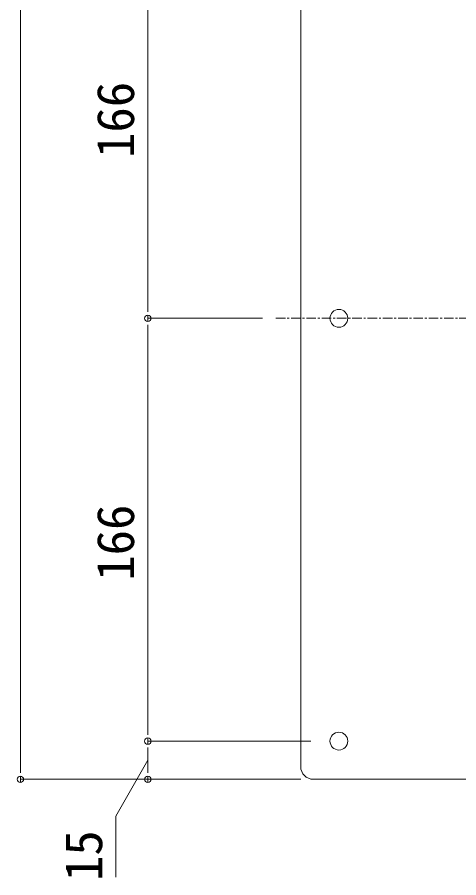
# Model space of a CAD drawing. Units: millimetres, scale not verified. Extents: x -1380 to 1380, y -955 to 955.
# Drawn here: x -742.7 to -569.4, y 5.5 to 343.4 of the extents above; entities that cross this region are included whole.
import ezdxf
from ezdxf.enums import TextEntityAlignment as Align

# ---------------------------------------------------------------- set-up
doc = ezdxf.new("R2010")
doc.units = ezdxf.units.MM
doc.header["$LTSCALE"] = 3
doc.linetypes.add('USER1', pattern=[2, 1.25, -0.25, 0.25, -0.25])
for name, color, linetype, lineweight in [('0-0_0', 7, 'Continuous', 15), ('0-3_L-1', 7, 'Continuous', 18), ('0-4_L-5', 2, 'USER1', 18), ('0-9_SUNPO', 7, 'Continuous', 18)]:
    doc.layers.add(name, color=color, linetype=linetype, lineweight=lineweight)
doc.styles.add('ＭＳ ゴシック', font='')
doc.styles.get('ＭＳ ゴシック').set_extended_font_data('MS Gothic')

msp = doc.modelspace()

# ---------------------------------------------------------------- linework, layer by layer
at = {"layer": '0-0_0'}
for p, q in [((-691.463, 227.629), (-691.463, 230.129)), ((-691.463, 226.379), (-691.463, 223.879)), ((-691.463, 223.879), (-691.463, 226.379)), ((-691.463, 222.629), (-691.463, 220.129)), ((-691.463, 61.629), (-691.463, 64.129)), ((-691.463, 60.379), (-691.463, 57.879)), ((-691.463, 57.879), (-691.463, 60.379)), ((-691.463, 56.629), (-691.463, 54.129)), ((-741.463, 46.629), (-741.463, 49.129)), ((-691.463, 46.629), (-691.463, 49.129)), ((-741.463, 42.879), (-741.463, 45.379)), ((-691.463, 42.879), (-691.463, 45.379))]:
    msp.add_line(p, q, dxfattribs=at)
for centre in [(-691.463, 225.129), (-691.463, 225.129), (-691.463, 59.129), (-691.463, 59.129), (-741.463, 44.129), (-691.463, 44.129)]:
    msp.add_circle(centre, 1.25, dxfattribs=at)
at = {"layer": '0-3_L-1'}
for p, q in [((-631.463, 401.129), (-631.463, 49.129)), ((-626.463, 44.129), (-274.463, 44.129))]:
    msp.add_line(p, q, dxfattribs=at)
for centre in [(-616.463, 225.129), (-616.463, 59.129)]:
    msp.add_circle(centre, 3.5, dxfattribs=at)
msp.add_arc((-626.463, 49.129), 5, 180, 270, dxfattribs=at)
at = {"layer": '0-4_L-5'}
msp.add_line((-259.463, 225.129), (-641.463, 225.129), dxfattribs=at)
at = {"layer": '0-9_SUNPO'}
for p, q in [((-741.463, 49.129), (-741.463, 401.129)), ((-691.463, 230.129), (-691.463, 386.129)), ((-646.463, 225.129), (-691.463, 225.129)), ((-646.463, 225.129), (-691.463, 225.129)), ((-691.463, 64.129), (-691.463, 220.129)), ((-627.463, 59.129), (-691.463, 59.129)), ((-627.463, 59.129), (-691.463, 59.129)), ((-691.463, 49.129), (-691.463, 54.129)), ((-631.463, 44.129), (-741.463, 44.129)), ((-631.463, 44.129), (-691.463, 44.129))]:
    msp.add_line(p, q, dxfattribs=at)
msp.add_lwpolyline([(-691.463, 51.629), (-703.963, 29.633), (-703.963, 5.704)], dxfattribs=at)

# ---------------------------------------------------------------- texts
at = {"layer": '0-9_SUNPO', "style": 'ＭＳ ゴシック'}
for s, p in [('166', (-692.463, 288.078)), ('166', (-692.463, 122.078)), ('15', (-704.963, 4.166))]:
    msp.add_text(s, height=14.66, rotation=90, dxfattribs=at).set_placement(p, align=Align.BOTTOM_LEFT)

doc.saveas('drawing.dxf')
